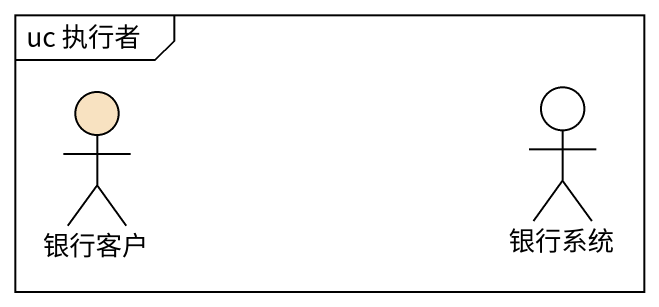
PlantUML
@startuml
mainframe uc 执行者
actor 银行客户 #F8E2C1
actor 银行系统
@enduml
